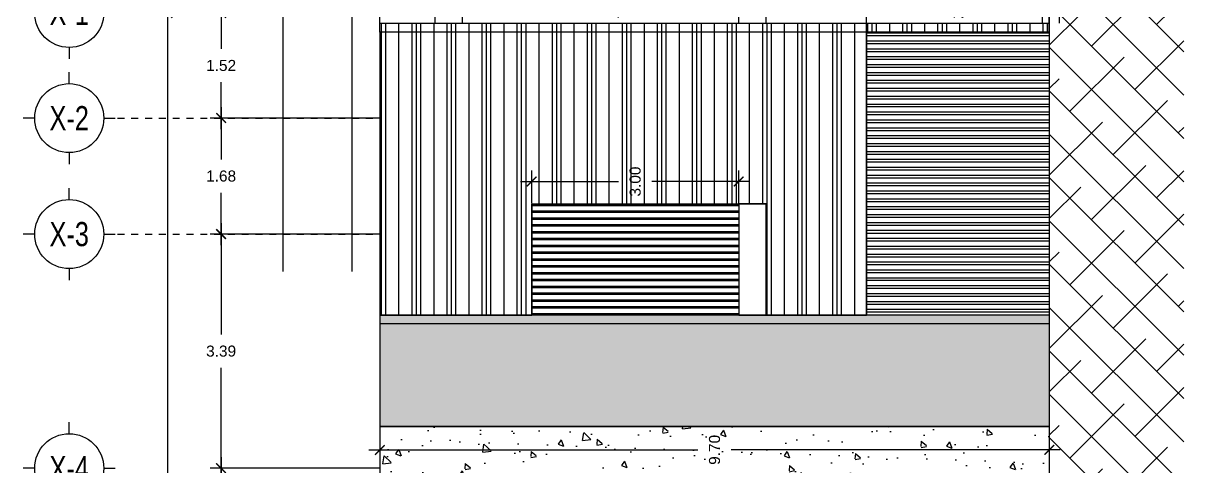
# Model space of a CAD drawing. Header units: metres. Extents: x 2618 to 2886, y 1654 to 1931.
# Drawn here: x 2796.37 to 2813.18, y 1806.45 to 1812.88 of the extents above; entities that cross this region are included whole.
import ezdxf
from ezdxf.enums import TextEntityAlignment as Align

# ---------------------------------------------------------------- set-up
doc = ezdxf.new("R2010")
doc.units = ezdxf.units.M
doc.header["$PDMODE"] = 35
doc.linetypes.add('HIDDEN', pattern=[9.525, 6.35, -3.175])
for name, color, linetype in [('A-ANNO-DIMS-0100', 2, 'Continuous'), ('A-ANNO-MATC', 8, 'HIDDEN'), ('A-CNTR+', 1, 'HIDDEN'), ('A-ELEV0', 7, 'Continuous'), ('A-ELEV3', 2, 'Continuous'), ('A-ELEV5', 5, 'Continuous'), ('A-PATT+', 8, 'Continuous')]:
    doc.layers.add(name, color=color, linetype=linetype)
doc.styles.add('ACABADOS', font='arial.ttf')
doc.styles.add('AVM- OFICINAS Y BODEGA - EJES PB$0$Anot_Arial', font='arial.ttf')
doc.dimstyles.new('100', dxfattribs={"dimtxt": 0.16, "dimasz": 0.14, "dimexe": 0.16, "dimexo": 0.01, "dimgap": 0.16, "dimtad": 0, "dimtih": 1, "dimtoh": 1, "dimzin": 1, "dimdsep": 46, "dimtxsty": 'ACABADOS', "dimblk": 'ARCHTICK', "dimcen": 0.16, "dimdle": 0.16, "dimclrd": 1, "dimclre": 8, "dimclrt": 2, "dimadec": 1, "dimazin": 0, "dimtp": 1.2, "dimtm": 0.6, "dimtfac": 1, "dimtix": 1, "dimtmove": 2, "dimatfit": 3, "dimldrblk": 'ARCHTICK', "dimfxl": 1, "dimtolj": 1, "dimtzin": 1, "dimarcsym": 0})

# ---------------------------------------------------------------- blocks, each defined once
blk = doc.blocks.new('A$C1826f214')
at = {"layer": 'A-ELEV3'}
for p, q in [((-3, 1.609), (-3, 0)), ((-3, 1.609), (0, 1.609)), ((0, 1.584), (-3, 1.584)), ((0, 1.609), (0, 1.287)), ((-3, 1.51), (0, 1.51)), ((0, 1.485), (-3, 1.485)), ((-3, 1.411), (0, 1.411)), ((0, 1.386), (-3, 1.386)), ((-3, 1.312), (0, 1.312)), ((0, 1.287), (-3, 1.287)), ((-3, 1.213), (0, 1.213)), ((0, 1.188), (-3, 1.188)), ((0, 1.287), (0, 0.791)), ((-3, 1.113), (0, 1.113)), ((0, 1.088), (-3, 1.088)), ((-3, 1.014), (0, 1.014)), ((0, 0.989), (-3, 0.989)), ((-3, 0.915), (0, 0.915)), ((0, 0.89), (-3, 0.89)), ((-3, 0.816), (0, 0.816)), ((0, 0.791), (-3, 0.791)), ((-3, 0.717), (0, 0.717)), ((0, 0.692), (-3, 0.692)), ((0, 0.791), (0, 0.295)), ((-3, 0.618), (0, 0.618)), ((0, 0.593), (-3, 0.593)), ((-3, 0.519), (0, 0.519)), ((0, 0.494), (-3, 0.494)), ((-3, 0.42), (0, 0.42)), ((0, 0.395), (-3, 0.395)), ((-3, 0.32), (0, 0.32)), ((0, 0.295), (-3, 0.295)), ((-3, 0.221), (0, 0.221)), ((0, 0.196), (-3, 0.196)), ((0, 0.295), (0, 0)), ((-3, 0.122), (0, 0.122)), ((0, 0.097), (-3, 0.097)), ((-3, 0.023), (0, 0.023))]:
    blk.add_line(p, q, dxfattribs=at)
blk = doc.blocks.new('A$C47e9b79d')
at = {"layer": 'A-ELEV0'}
for p, q in [((-2.65, 4.089, 0), (0, 4.089)), ((-2.65, 4.089, 0), (-2.65, 2.901, 0)), ((0, 4.046), (-2.65, 4.046, 0)), ((-2.65, 3.975, 0), (0, 3.975)), ((0, 3.932), (-2.65, 3.932, 0)), ((-2.65, 3.86, 0), (0, 3.86)), ((0, 3.817), (-2.65, 3.817, 0)), ((-2.65, 3.746, 0), (0, 3.746)), ((0, 3.703), (-2.65, 3.703, 0)), ((-2.65, 3.631, 0), (0, 3.631)), ((0, 3.588), (-2.65, 3.588, 0)), ((-2.65, 3.517, 0), (0, 3.517)), ((0, 3.474), (-2.65, 3.474, 0)), ((-2.65, 3.403, 0), (0, 3.403)), ((0, 3.359), (-2.65, 3.359, 0)), ((-2.65, 3.288, 0), (0, 3.288)), ((0, 3.245), (-2.65, 3.245, 0)), ((-2.65, 3.174, 0), (0, 3.174)), ((0, 3.13), (-2.65, 3.13, 0)), ((-2.65, 3.059, 0), (0, 3.059)), ((0, 3.016), (-2.65, 3.016, 0)), ((-2.65, 2.945, 0), (0, 2.945)), ((0, 2.901), (-2.65, 2.901, 0)), ((-2.65, 2.901, 0), (-2.65, 2.029, 0)), ((-2.65, 2.83, 0), (0, 2.83)), ((0, 2.787), (-2.65, 2.787, 0)), ((-2.65, 2.716, 0), (0, 2.716)), ((0, 2.672), (-2.65, 2.672, 0)), ((-2.65, 2.601, 0), (0, 2.601)), ((0, 2.558), (-2.65, 2.558, 0)), ((-2.65, 2.487, 0), (0, 2.487)), ((0, 2.444), (-2.65, 2.444, 0)), ((-2.65, 2.372, 0), (0, 2.372)), ((0, 2.329), (-2.65, 2.329, 0)), ((-2.65, 2.258, 0), (0, 2.258)), ((0, 2.215), (-2.65, 2.215, 0)), ((-2.65, 2.143, 0), (0, 2.143)), ((0, 2.1), (-2.65, 2.1, 0)), ((-2.65, 2.029, 0), (0, 2.029)), ((-2.65, 2.029, 0), (-2.65, 0.999, 0)), ((0, 1.986), (-2.65, 1.986, 0)), ((-2.65, 1.915, 0), (0, 1.915)), ((0, 1.871), (-2.65, 1.871, 0)), ((-2.65, 1.8, 0), (0, 1.8)), ((0, 1.757), (-2.65, 1.757, 0)), ((-2.65, 1.686, 0), (0, 1.686)), ((0, 1.642), (-2.65, 1.642, 0)), ((-2.65, 1.571, 0), (0, 1.571)), ((0, 1.528), (-2.65, 1.528, 0)), ((-2.65, 1.457, 0), (0, 1.457)), ((0, 1.413), (-2.65, 1.413, 0)), ((-2.65, 1.342, 0), (0, 1.342)), ((0, 1.299), (-2.65, 1.299, 0)), ((-2.65, 1.228, 0), (0, 1.228)), ((0, 1.184), (-2.65, 1.184, 0)), ((-2.65, 1.113, 0), (0, 1.113)), ((0, 1.07), (-2.65, 1.07, 0)), ((-2.65, 0.999, 0), (0, 0.999)), ((-2.65, 0.999, 0), (-2.65, 0.383, 0)), ((0, 0.956), (-2.65, 0.956, 0)), ((-2.65, 0.884, 0), (0, 0.884)), ((0, 0.841), (-2.65, 0.841, 0)), ((-2.65, 0.77, 0), (0, 0.77)), ((0, 0.727), (-2.65, 0.727, 0)), ((-2.65, 0.655, 0), (0, 0.655)), ((0, 0.612), (-2.65, 0.612, 0)), ((-2.65, 0.541, 0), (0, 0.541)), ((0, 0.498), (-2.65, 0.498, 0)), ((-2.65, 0.427, 0), (0, 0.427)), ((0, 0.383), (-2.65, 0.383, 0)), ((-2.65, 0.383, 0), (-2.65, 0, 0)), ((-2.65, 0.312, 0), (0, 0.312)), ((0, 0.269), (-2.65, 0.269, 0)), ((-2.65, 0.198, 0), (0, 0.198)), ((0, 0.154), (-2.65, 0.154, 0)), ((-2.65, 0.083, 0), (0, 0.083)), ((0, 0.04), (-2.65, 0.04, 0))]:
    blk.add_line(p, q, dxfattribs=at)
blk = doc.blocks.new('AVM- OFICINAS Y BODEGA - EJES PB$0$Anot_Arq_Eje_WO')
blk.add_wipeout([(0, -3), (0.29, -2.99), (0.59, -2.94), (0.87, -2.87), (1.15, -2.77), (1.41, -2.65), (1.67, -2.49), (1.9, -2.32), (2.12, -2.12), (2.32, -1.9), (2.49, -1.67), (2.65, -1.41), (2.77, -1.15), (2.87, -0.87), (2.94, -0.59), (2.99, -0.29), (3, 0), (2.99, 0.29), (2.94, 0.59), (2.87, 0.87), (2.77, 1.15), (2.65, 1.41), (2.49, 1.67), (2.32, 1.9), (2.12, 2.12), (1.9, 2.32), (1.67, 2.49), (1.41, 2.65), (1.15, 2.77), (0.87, 2.87), (0.59, 2.94), (0.29, 2.99), (0, 3), (-0.29, 2.99), (-0.59, 2.94), (-0.87, 2.87), (-1.15, 2.77), (-1.41, 2.65), (-1.67, 2.49), (-1.9, 2.32), (-2.12, 2.12), (-2.32, 1.9), (-2.49, 1.67), (-2.65, 1.41), (-2.77, 1.15), (-2.87, 0.87), (-2.94, 0.59), (-2.99, 0.29), (-3, 0), (-2.99, -0.29), (-2.94, -0.59), (-2.87, -0.87), (-2.77, -1.15), (-2.65, -1.41), (-2.49, -1.67), (-2.32, -1.9), (-2.12, -2.12), (-1.9, -2.32), (-1.67, -2.49), (-1.41, -2.65), (-1.15, -2.77), (-0.87, -2.87), (-0.59, -2.94), (-0.29, -2.99)])
at = {"color": 0, "linetype": 'Continuous'}
for p, q in [((0, 3), (0, 4)), ((-3, 0), (-4, 0)), ((3, 0), (4, 0)), ((0, -3), (0, -4))]:
    blk.add_line(p, q, dxfattribs=at)
blk.add_circle((0, 0), 3, dxfattribs=at)
at = {"color": 0, "style": 'AVM- OFICINAS Y BODEGA - EJES PB$0$Anot_Arial'}
blk.add_attdef('ID_Eje', text='', height=3, dxfattribs=at).set_placement((0, 0), align=Align.MIDDLE_CENTER)
blk = doc.blocks.new('_ArchTick')
at = {"color": 0, "linetype": 'ByBlock', "const_width": 0.15}
blk.add_lwpolyline([(-0.5, -0.5), (0.5, 0.5)], dxfattribs=at)
blk = doc.blocks.new('*D845')
at = {"layer": 'A-ANNO-DIMS-0100', "color": 1, "lineweight": -2, "transparency": 16777216}
for p, q in [((2.868, 26.172), (2.868, 25.492)), ((2.868, 24.328), (2.868, 25.008))]:
    blk.add_line(p, q, dxfattribs=at)
at = {"layer": 'A-ANNO-DIMS-0100', "color": 8, "linetype": 'HIDDEN', "lineweight": -2, "transparency": 16777216}
for p, q in [((5.157, 26.012), (2.708, 26.012)), ((5.157, 24.488), (2.708, 24.488))]:
    blk.add_line(p, q, dxfattribs=at)
at = {"layer": 'Defpoints', "color": 0, "transparency": 16777216}
for p in [(5.167, 26.012), (2.868, 24.488), (5.167, 24.488)]:
    blk.add_point(p, dxfattribs=at)
at = {"layer": 'A-ANNO-DIMS-0100', "color": 1, "lineweight": -2, "transparency": 16777216, "xscale": 0.14, "yscale": 0.14, "zscale": 0.14}
for p, rotation in [((2.868, 26.012), 90), ((2.868, 24.488), 270)]:
    blk.add_blockref('_ArchTick', p, dxfattribs=dict(at, rotation=rotation))
at = {"layer": 'A-ANNO-DIMS-0100', "color": 2, "transparency": 16777216, "insert": (2.868, 25.25), "char_height": 0.16, "attachment_point": 5, "style": 'ACABADOS'}
blk.add_mtext('\\A1;1.52', dxfattribs=at)
blk = doc.blocks.new('*D846')
at = {"layer": 'A-ANNO-DIMS-0100', "color": 1, "lineweight": -2, "transparency": 16777216}
for p, q in [((2.092, 26.172), (2.092, 13.581)), ((2.092, 0.507), (2.092, 13.098))]:
    blk.add_line(p, q, dxfattribs=at)
at = {"layer": 'A-ANNO-DIMS-0100', "color": 8, "linetype": 'HIDDEN', "lineweight": -2, "transparency": 16777216}
for p, q in [((5.158, 26.012), (1.932, 26.012)), ((3.757, 0.667), (1.932, 0.667))]:
    blk.add_line(p, q, dxfattribs=at)
at = {"layer": 'Defpoints', "color": 0, "transparency": 16777216}
for p in [(5.168, 26.012), (2.092, 0.667), (3.767, 0.667)]:
    blk.add_point(p, dxfattribs=at)
at = {"layer": 'A-ANNO-DIMS-0100', "color": 1, "lineweight": -2, "transparency": 16777216, "xscale": 0.14, "yscale": 0.14, "zscale": 0.14}
for p, rotation in [((2.092, 26.012), 90), ((2.092, 0.667), 270)]:
    blk.add_blockref('_ArchTick', p, dxfattribs=dict(at, rotation=rotation))
at = {"layer": 'A-ANNO-DIMS-0100', "color": 2, "transparency": 16777216, "insert": (2.092, 13.34), "char_height": 0.16, "attachment_point": 5, "style": 'ACABADOS'}
blk.add_mtext('\\A1;25.35', dxfattribs=at)
blk = doc.blocks.new('*D847')
at = {"layer": 'A-ANNO-DIMS-0100', "color": 1, "lineweight": -2, "transparency": 16777216}
for p, q in [((2.868, 24.648), (2.868, 23.888)), ((2.868, 22.646), (2.868, 23.405))]:
    blk.add_line(p, q, dxfattribs=at)
at = {"layer": 'A-ANNO-DIMS-0100', "color": 8, "linetype": 'HIDDEN', "lineweight": -2, "transparency": 16777216}
for p, q in [((5.157, 24.488), (2.708, 24.488)), ((5.157, 22.806), (2.708, 22.806))]:
    blk.add_line(p, q, dxfattribs=at)
at = {"layer": 'Defpoints', "color": 0, "transparency": 16777216}
for p in [(5.167, 24.488), (2.868, 22.806), (5.167, 22.806)]:
    blk.add_point(p, dxfattribs=at)
at = {"layer": 'A-ANNO-DIMS-0100', "color": 1, "lineweight": -2, "transparency": 16777216, "xscale": 0.14, "yscale": 0.14, "zscale": 0.14}
for p, rotation in [((2.868, 24.488), 90), ((2.868, 22.806), 270)]:
    blk.add_blockref('_ArchTick', p, dxfattribs=dict(at, rotation=rotation))
at = {"layer": 'A-ANNO-DIMS-0100', "color": 2, "transparency": 16777216, "insert": (2.868, 23.647), "char_height": 0.16, "attachment_point": 5, "style": 'ACABADOS'}
blk.add_mtext('\\A1;1.68', dxfattribs=at)
blk = doc.blocks.new('*D848')
at = {"layer": 'A-ANNO-DIMS-0100', "color": 1, "lineweight": -2, "transparency": 16777216}
for p, q in [((2.868, 22.966), (2.868, 21.351)), ((2.868, 19.252), (2.868, 20.867))]:
    blk.add_line(p, q, dxfattribs=at)
at = {"layer": 'A-ANNO-DIMS-0100', "color": 8, "linetype": 'HIDDEN', "lineweight": -2, "transparency": 16777216}
for p, q in [((5.157, 22.806), (2.708, 22.806)), ((5.157, 19.412), (2.708, 19.412))]:
    blk.add_line(p, q, dxfattribs=at)
at = {"layer": 'Defpoints', "color": 0, "transparency": 16777216}
for p in [(5.167, 22.806), (2.868, 19.412), (5.167, 19.412)]:
    blk.add_point(p, dxfattribs=at)
at = {"layer": 'A-ANNO-DIMS-0100', "color": 1, "lineweight": -2, "transparency": 16777216, "xscale": 0.14, "yscale": 0.14, "zscale": 0.14}
for p, rotation in [((2.868, 22.806), 90), ((2.868, 19.412), 270)]:
    blk.add_blockref('_ArchTick', p, dxfattribs=dict(at, rotation=rotation))
at = {"layer": 'A-ANNO-DIMS-0100', "color": 2, "transparency": 16777216, "insert": (2.868, 21.109), "char_height": 0.16, "attachment_point": 5, "style": 'ACABADOS'}
blk.add_mtext('\\A1;3.39', dxfattribs=at)
blk = doc.blocks.new('*D849')
at = {"layer": 'A-ANNO-DIMS-0100', "color": 1, "lineweight": -2, "transparency": 16777216}
for p, q in [((2.868, 19.572), (2.868, 17.967)), ((2.868, 15.879), (2.868, 17.484))]:
    blk.add_line(p, q, dxfattribs=at)
at = {"layer": 'A-ANNO-DIMS-0100', "color": 8, "linetype": 'HIDDEN', "lineweight": -2, "transparency": 16777216}
for p, q in [((5.158, 19.412), (2.708, 19.412)), ((5.158, 16.039), (2.708, 16.039))]:
    blk.add_line(p, q, dxfattribs=at)
at = {"layer": 'Defpoints', "color": 0, "transparency": 16777216}
for p in [(5.168, 19.412), (2.868, 16.039), (5.168, 16.039)]:
    blk.add_point(p, dxfattribs=at)
at = {"layer": 'A-ANNO-DIMS-0100', "color": 1, "lineweight": -2, "transparency": 16777216, "xscale": 0.14, "yscale": 0.14, "zscale": 0.14}
for p, rotation in [((2.868, 19.412), 90), ((2.868, 16.039), 270)]:
    blk.add_blockref('_ArchTick', p, dxfattribs=dict(at, rotation=rotation))
at = {"layer": 'A-ANNO-DIMS-0100', "color": 2, "transparency": 16777216, "insert": (2.868, 17.726), "char_height": 0.16, "attachment_point": 5, "style": 'ACABADOS'}
blk.add_mtext('\\A1;3.37', dxfattribs=at)
blk = doc.blocks.new('*U807')
at = {"layer": 'A-ANNO-MATC'}
for p, q in [((26.133, 8.718, 0), (34.681, 8.718, 0)), ((26.133, 0.218), (34.681, 0.218, 0))]:
    blk.add_line(p, q, dxfattribs=at)
at = {"layer": 'A-ANNO-MATC', "elevation": 0}
for points in [[(13.011, 11.318), (30.229, 11.318), (31.119, 12.821), (34.677, 12.821)], [(13.011, 10.318), (30.466, 10.318), (31.119, 11.421), (34.677, 11.421)], [(26.133, 9.918), (30.703, 9.918), (31.119, 10.621), (34.677, 10.621)], [(26.133, 9.118), (30.703, 9.118), (31.119, 9.821), (34.677, 9.821)], [(26.133, 0.318), (30.703, 0.318), (31.119, 1.021), (34.677, 1.021)], [(26.133, 0.069), (30.703, 0.068), (31.119, -0.634), (34.677, -0.634)]]:
    blk.add_lwpolyline(points, dxfattribs=at)
at = {"layer": 'A-ANNO-MATC'}
for points in [[(26.133, 4.718), (30.703, 4.718), (31.119, 5.421), (34.677, 5.421)], [(26.133, 4.318), (30.703, 4.318), (31.119, 3.615), (34.677, 3.615)]]:
    blk.add_lwpolyline(points, dxfattribs=at)
blk = doc.blocks.new('*D663')
at = {"layer": 'A-ANNO-DIMS-0100', "color": 8, "linetype": 'HIDDEN', "lineweight": -2, "transparency": 16777216}
for p, q in [((2808.584, 1812.75), (2808.584, 1813.324)), ((2811.234, 1812.76), (2811.234, 1813.324))]:
    blk.add_line(p, q, dxfattribs=at)
at = {"layer": 'A-ANNO-DIMS-0100', "color": 32, "lineweight": -2, "transparency": 16777216}
for p, q in [((2808.424, 1813.164), (2809.667, 1813.164)), ((2811.394, 1813.164), (2810.15, 1813.164))]:
    blk.add_line(p, q, dxfattribs=at)
at = {"layer": 'Defpoints', "color": 0, "transparency": 16777216}
for p in [(2808.584, 1813.164), (2808.584, 1812.74), (2811.234, 1812.75, 0)]:
    blk.add_point(p, dxfattribs=at)
at = {"layer": 'A-ANNO-DIMS-0100', "color": 32, "lineweight": -2, "transparency": 16777216, "xscale": 0.14, "yscale": 0.14, "zscale": 0.14, "rotation": 180}
blk.add_blockref('_ArchTick', (2808.584, 1813.164), dxfattribs=at)
at = {"layer": 'A-ANNO-DIMS-0100', "color": 32, "lineweight": -2, "transparency": 16777216, "xscale": 0.14, "yscale": 0.14, "zscale": 0.14}
blk.add_blockref('_ArchTick', (2811.234, 1813.164), dxfattribs=at)
at = {"layer": 'A-ANNO-DIMS-0100', "transparency": 16777216, "insert": (2809.909, 1813.164), "char_height": 0.16, "attachment_point": 5, "rotation": 90, "style": 'ACABADOS'}
blk.add_mtext('\\A1;2.65', dxfattribs=at)
blk = doc.blocks.new('*D678')
at = {"layer": 'A-ANNO-DIMS-0100', "color": 8, "linetype": 'HIDDEN', "lineweight": -2, "transparency": 16777216}
for p, q in [((2801.534, 1807.024), (2801.534, 1806.535)), ((2811.234, 1807.024), (2811.234, 1806.535))]:
    blk.add_line(p, q, dxfattribs=at)
at = {"layer": 'A-ANNO-DIMS-0100', "color": 32, "lineweight": -2, "transparency": 16777216}
for p, q in [((2801.374, 1806.695), (2806.142, 1806.695)), ((2811.394, 1806.695), (2806.625, 1806.695))]:
    blk.add_line(p, q, dxfattribs=at)
at = {"layer": 'Defpoints', "color": 0, "transparency": 16777216}
for p in [(2801.534, 1807.034), (2811.234, 1807.034, 0), (2801.534, 1806.695)]:
    blk.add_point(p, dxfattribs=at)
at = {"layer": 'A-ANNO-DIMS-0100', "color": 32, "lineweight": -2, "transparency": 16777216, "xscale": 0.14, "yscale": 0.14, "zscale": 0.14, "rotation": 180}
blk.add_blockref('_ArchTick', (2801.534, 1806.695), dxfattribs=at)
at = {"layer": 'A-ANNO-DIMS-0100', "color": 32, "lineweight": -2, "transparency": 16777216, "xscale": 0.14, "yscale": 0.14, "zscale": 0.14}
blk.add_blockref('_ArchTick', (2811.234, 1806.695), dxfattribs=at)
at = {"layer": 'A-ANNO-DIMS-0100', "transparency": 16777216, "insert": (2806.384, 1806.695), "char_height": 0.16, "attachment_point": 5, "rotation": 90, "style": 'ACABADOS'}
blk.add_mtext('\\A1;9.70', dxfattribs=at)
blk = doc.blocks.new('*D681')
at = {"layer": 'A-ANNO-DIMS-0100', "color": 8, "linetype": 'HIDDEN', "lineweight": -2, "transparency": 16777216}
for p, q in [((2801.534, 1812.891), (2801.534, 1813.324)), ((2808.584, 1812.75), (2808.584, 1813.324))]:
    blk.add_line(p, q, dxfattribs=at)
at = {"layer": 'A-ANNO-DIMS-0100', "color": 32, "lineweight": -2, "transparency": 16777216}
for p, q in [((2801.374, 1813.164), (2804.817, 1813.164)), ((2808.744, 1813.164), (2805.3, 1813.164))]:
    blk.add_line(p, q, dxfattribs=at)
at = {"layer": 'Defpoints', "color": 0, "transparency": 16777216}
for p in [(2801.534, 1813.164), (2801.534, 1812.881, 0), (2808.584, 1812.74)]:
    blk.add_point(p, dxfattribs=at)
at = {"layer": 'A-ANNO-DIMS-0100', "color": 32, "lineweight": -2, "transparency": 16777216, "xscale": 0.14, "yscale": 0.14, "zscale": 0.14, "rotation": 180}
blk.add_blockref('_ArchTick', (2801.534, 1813.164), dxfattribs=at)
at = {"layer": 'A-ANNO-DIMS-0100', "color": 32, "lineweight": -2, "transparency": 16777216, "xscale": 0.14, "yscale": 0.14, "zscale": 0.14}
blk.add_blockref('_ArchTick', (2808.584, 1813.164), dxfattribs=at)
at = {"layer": 'A-ANNO-DIMS-0100', "transparency": 16777216, "insert": (2805.059, 1813.164), "char_height": 0.16, "attachment_point": 5, "rotation": 90, "style": 'ACABADOS'}
blk.add_mtext('\\A1;7.05', dxfattribs=at)
blk = doc.blocks.new('*D682')
at = {"layer": 'A-ANNO-DIMS-0100', "color": 8, "linetype": 'HIDDEN', "lineweight": -2, "transparency": 16777216}
for p, q in [((2803.734, 1810.27), (2803.734, 1810.745)), ((2806.734, 1810.27), (2806.734, 1810.745))]:
    blk.add_line(p, q, dxfattribs=at)
at = {"layer": 'A-ANNO-DIMS-0100', "color": 32, "lineweight": -2, "transparency": 16777216}
for p, q in [((2803.574, 1810.585), (2804.992, 1810.585)), ((2806.894, 1810.585), (2805.476, 1810.585))]:
    blk.add_line(p, q, dxfattribs=at)
at = {"layer": 'Defpoints', "color": 0, "transparency": 16777216}
for p in [(2806.734, 1810.585), (2803.734, 1810.26, 0), (2806.734, 1810.26, 0)]:
    blk.add_point(p, dxfattribs=at)
at = {"layer": 'A-ANNO-DIMS-0100', "color": 32, "lineweight": -2, "transparency": 16777216, "xscale": 0.14, "yscale": 0.14, "zscale": 0.14, "rotation": 180}
blk.add_blockref('_ArchTick', (2803.734, 1810.585), dxfattribs=at)
at = {"layer": 'A-ANNO-DIMS-0100', "color": 32, "lineweight": -2, "transparency": 16777216, "xscale": 0.14, "yscale": 0.14, "zscale": 0.14}
blk.add_blockref('_ArchTick', (2806.734, 1810.585), dxfattribs=at)
at = {"layer": 'A-ANNO-DIMS-0100', "transparency": 16777216, "insert": (2805.234, 1810.585), "char_height": 0.16, "attachment_point": 5, "rotation": 90, "style": 'ACABADOS'}
blk.add_mtext('\\A1;3.00', dxfattribs=at)
blk = doc.blocks.new('A$Cd9a9f3ad')
at = {"layer": 'A-CNTR+', "color": 1, "linetype": 'HIDDEN', "ltscale": 0.01}
for p, q in [((1.167, 24.487), (5.168, 24.488)), ((1.167, 22.806), (5.168, 22.806))]:
    blk.add_line(p, q, dxfattribs=at)
at = {"layer": 'A-CNTR+'}
ref = blk.add_blockref('AVM- OFICINAS Y BODEGA - EJES PB$0$Anot_Arq_Eje_WO', (0.667, 26.012), dxfattribs=dict(at, xscale=0.1666666666666667, yscale=0.1666666666666667, zscale=0.1666666666666667))
ref.add_attrib('ID_Eje', 'X-1', dxfattribs={"layer": '0', "color": 0, "height": 0.35, "style": 'AVM- OFICINAS Y BODEGA - EJES PB$0$Anot_Arial', "width": 0.75}).set_placement((0.667, 26.012), align=Align.MIDDLE_CENTER)
ref = blk.add_blockref('AVM- OFICINAS Y BODEGA - EJES PB$0$Anot_Arq_Eje_WO', (0.667, 19.412), dxfattribs=dict(at, xscale=0.1666666666666667, yscale=0.1666666666666667, zscale=0.1666666666666667))
ref.add_attrib('ID_Eje', 'X-4', dxfattribs={"layer": '0', "color": 0, "height": 0.35, "style": 'AVM- OFICINAS Y BODEGA - EJES PB$0$Anot_Arial', "width": 0.75}).set_placement((0.667, 19.412), align=Align.MIDDLE_CENTER)
at = {"layer": 'A-ANNO-DIMS-0100'}
for base, p1, p2, picture, middle in [((2.0922, 0.6667), (5.1676, 26.0124), (3.7675, 0.6667), '*D846', (2.0922, 13.3395)), ((2.868, 24.488), (5.167, 26.012), (5.167, 24.488), '*D845', (2.868, 25.25)), ((2.868, 22.806), (5.167, 24.488), (5.167, 22.806), '*D847', (2.868, 23.647)), ((2.868, 19.412), (5.167, 22.806), (5.167, 19.412), '*D848', (2.868, 21.109)), ((2.868, 16.039), (5.168, 19.412), (5.168, 16.039), '*D849', (2.868, 17.726))]:
    dim = blk.add_linear_dim(base=base, p1=p1, p2=p2, angle=90, dimstyle='100', dxfattribs=at)
    dim.commit()
    dim.dimension.update_dxf_attribs({"geometry": picture, "text_midpoint": middle})
at = {"layer": 'A-CNTR+'}
ref = blk.add_blockref('AVM- OFICINAS Y BODEGA - EJES PB$0$Anot_Arq_Eje_WO', (0.667, 24.487), dxfattribs=dict(at, xscale=0.1666666666666667, yscale=0.1666666666666667, zscale=0.1666666666666667))
ref.add_attrib('ID_Eje', 'X-2', dxfattribs={"layer": '0', "color": 0, "height": 0.35, "style": 'AVM- OFICINAS Y BODEGA - EJES PB$0$Anot_Arial', "width": 0.75}).set_placement((0.667, 24.487), align=Align.MIDDLE_CENTER)
ref = blk.add_blockref('AVM- OFICINAS Y BODEGA - EJES PB$0$Anot_Arq_Eje_WO', (0.667, 22.806), dxfattribs=dict(at, xscale=0.1666666666666667, yscale=0.1666666666666667, zscale=0.1666666666666667))
ref.add_attrib('ID_Eje', 'X-3', dxfattribs={"layer": '0', "color": 0, "height": 0.35, "style": 'AVM- OFICINAS Y BODEGA - EJES PB$0$Anot_Arial', "width": 0.75}).set_placement((0.667, 22.806), align=Align.MIDDLE_CENTER)

msp = doc.modelspace()

# ---------------------------------------------------------------- hatches: boundary and pattern name
at = {"layer": 'A-ELEV0', "true_color": 0xa24744}
h = msp.add_hatch(color=15, dxfattribs=at)
h.dxf.hatch_style = 1
h.paths.add_polyline_path([(2811.234, 1808.65), (2801.534, 1808.65), (2801.534, 1807.034), (2811.234, 1807.034)])
at = {"layer": 'A-PATT+', "transparency": 33554513}
h = msp.add_hatch(dxfattribs=at)
h.set_pattern_fill('ANSI38', color=256, scale=0.14, angle=270, style=0)
h.set_pattern_definition([(315, (4549.0317, -901.5113), (0.314308964, 0.314308964), []), (45, (4549.0317, -901.5113), (0.314308964, 0.94292689), [1.11125, -0.66675])])
h.paths.add_polyline_path([(2813.183, 1825.513), (2811.234, 1825.513), (2811.234, 1789.178), (2811.384, 1789.178), (2811.384, 1786.93), (2811.383, 1786.93), (2811.383, 1784.465), (2811.383, 1775.685), (2813.183, 1775.685)])
h = msp.add_hatch(dxfattribs=at)
h.set_pattern_fill('PLASTI', color=256, scale=0.08, angle=90, style=0)
h.set_pattern_definition([(90, (0, 0.7128), (-0.508, 3e-17), []), (90, (-0.0635, 0.7128), (-0.508, 3e-17), []), (90, (-0.127, 0.7128), (-0.508, 3e-17), []), (90, (-0.3175, 0.7128), (-0.508, 3e-17), [])])
h.paths.add_polyline_path([(2808.584, 1812.75), (2811.234, 1812.75), (2811.234, 1812.881), (2801.534, 1812.881), (2801.534, 1808.65), (2803.734, 1808.65), (2803.734, 1810.26), (2806.734, 1810.26), (2807.134, 1810.26), (2807.134, 1808.65), (2808.584, 1808.65)])
h = msp.add_hatch(dxfattribs=at)
h.set_pattern_fill('AR-CONC', color=256, scale=0.005, angle=270)
h.set_pattern_definition([(320, (0, 0.7128), (-0.07969543, -0.91092334), [0.09525, -1.04775]), (265, (0, 0.7128), (0.95528423, 0.1762171), [0.0762, -0.83820292]), (10.451445, (-0.0066, 0.6369), (0.87558876, -0.73470624), [0.08095004, -0.89045122]), (316.1842, (0.254, 0.7128), (-0.21021164, -1.3553952), [0.142875, -1.571625]), (6.635558, (0.2365, 0.5999), (1.2371306, -1.18702067), [0.1214251, -1.33567804]), (261.18415, (0.254, 0.7128), (1.2371306, -1.18702067), [0.11429984, -1.25729866]), (291, (0.1905, 0.5858), (-0.51132599, -0.75807196), [0.09525, -1.04775]), (236, (0.1905, 0.5858), (0.92093983, -0.30901014), [0.0762, -0.8382]), (341.451445, (0.1479, 0.5226), (0.40961384, -1.0670821), [0.08095004, -0.8904497]), (307.5, (0, 0.7128), (0.422775194, -0.015443016), [0, -0.82804, 0, -0.8509, 0, -0.841375]), (277.5, (0, 0.7128), (0.500902874, -0.33409831), [0, -0.48514, 0, -0.80899, 0, -0.320675]), (237.5, (5e-17, 0.99603), (-0.02864372, -0.677952976), [0, -0.3175, 0, -0.9906, 0, -1.31445]), (227.5, (8e-17, 1.123), (0.12713246, -0.74064591), [0, -0.41275, 0, -0.65786, 0, -0.93345])])
h.paths.add_polyline_path([(2811.234, 1807.034), (2801.534, 1807.034), (2801.534, 1800.427), (2807.134, 1800.427), (2807.134, 1805.994), (2811.234, 1805.994)])
h.paths.add_polyline_path([(2805.884, 1804.139), (2803.534, 1804.139), (2803.534, 1806.416), (2805.884, 1806.416)], flags=16)
h.paths.add_polyline_path([(2805.884, 1803.521), (2805.884, 1801.244), (2803.534, 1801.244), (2803.534, 1803.521)], flags=16)
h.paths.add_polyline_path([(2807.134, 1799.852), (2801.534, 1799.852), (2801.534, 1798.079), (2803.734, 1798.079), (2803.734, 1799.852), (2806.734, 1799.852), (2806.734, 1798.079), (2807.134, 1798.077)])
h.paths.add_polyline_path([(2807.134, 1800.427), (2801.534, 1800.427), (2801.534, 1799.852), (2807.134, 1799.852)])

# ---------------------------------------------------------------- linework, layer by layer
at = {"layer": 'A-ELEV0'}
msp.add_line((2811.234, 1808.52, 0), (2801.534, 1808.52), dxfattribs=at)
at = {"layer": 'A-ELEV0', "lineweight": 5, "const_width": 0.02, "elevation": 0}
msp.add_lwpolyline([(2811.234, 1825.513), (2811.234, 1789.178), (2811.384, 1789.178), (2811.383, 1783.29), (2811.383, 1783.29), (2811.383, 1775.686)], dxfattribs=at)
at = {"layer": 'A-ELEV0', "elevation": 0}
msp.add_lwpolyline([(2811.234, 1808.65), (2801.534, 1808.65), (2801.534, 1807.034), (2811.234, 1807.034)], dxfattribs=at)
at = {"layer": 'A-ELEV3'}
for p, q in [((2811.234, 1807.034, 0), (2801.534, 1807.034)), ((2801.534, 1807.034), (2801.534, 1798.079))]:
    msp.add_line(p, q, dxfattribs=at)
at = {"layer": 'A-ELEV3', "elevation": 0}
msp.add_lwpolyline([(2806.734, 1808.65), (2807.134, 1808.65), (2807.134, 1810.26), (2806.734, 1810.26)], close=True, dxfattribs=at)
at = {"layer": 'A-ELEV5', "elevation": 0}
msp.add_lwpolyline([(2811.234, 1812.75), (2801.534, 1812.75), (2801.534, 1812.881), (2811.234, 1812.881)], dxfattribs=at)
msp.add_lwpolyline([(2801.534, 1808.65), (2803.734, 1808.65), (2803.734, 1810.26), (2807.134, 1810.26), (2807.134, 1808.65), (2808.584, 1808.65), (2808.584, 1812.75), (2801.534, 1812.75)], close=True, dxfattribs=at)

# ---------------------------------------------------------------- block references
at = {"layer": 'A-ELEV0'}
msp.add_blockref('A$C47e9b79d', (2811.234, 1808.65, 0), dxfattribs=at)
at = {"layer": 'A-ELEV3'}
msp.add_blockref('A$C1826f214', (2806.734, 1808.65, 0), dxfattribs=at)

# ---------------------------------------------------------------- dimensions: what is measured, and where the dimension line sits
at = {"layer": 'A-ANNO-DIMS-0100', "color": 32, "true_color": 0xcc6600}
for base, p1, p2, picture, middle in [((2808.584, 1813.164), (2811.234, 1812.75, 0), (2808.584, 1812.74), '*D663', (2809.909, 1813.164)), ((2806.734, 1810.585), (2803.734, 1810.26, 0), (2806.734, 1810.26, 0), '*D682', (2805.234, 1810.585))]:
    dim = msp.add_linear_dim(base=base, p1=p1, p2=p2, dimstyle='100', override={"dimclrd": 32, "dimclrt": 256}, dxfattribs=at)
    dim.commit()
    dim.dimension.update_dxf_attribs({"geometry": picture, "text_midpoint": middle, "text_rotation": 90})

# ---------------------------------------------------------------- next in the draw order: block references
at = {"layer": 'A-CNTR+', "color": 1, "linetype": 'HIDDEN', "ltscale": 0.01}
msp.add_blockref('A$Cd9a9f3ad', (2796.366, 1787.017), dxfattribs=at)

# ---------------------------------------------------------------- next in the draw order: block references
at = {"layer": 'A-ANNO-DIMS-0100', "color": 32, "true_color": 0xcc6600, "rotation": 90}
msp.add_blockref('*U807', (2811.452, 1786.747, 0), dxfattribs=at)

# ---------------------------------------------------------------- next in the draw order: dimensions: what is measured, and where the dimension line sits
at = {"layer": 'A-ANNO-DIMS-0100', "color": 32, "true_color": 0xcc6600}
for base, p1, p2, picture, middle in [((2801.534, 1813.164), (2808.584, 1812.74), (2801.534, 1812.881, 0), '*D681', (2805.059, 1813.164)), ((2801.534, 1806.695), (2811.234, 1807.034, 0), (2801.534, 1807.034), '*D678', (2806.384, 1806.695))]:
    dim = msp.add_linear_dim(base=base, p1=p1, p2=p2, dimstyle='100', override={"dimclrd": 32, "dimclrt": 256}, dxfattribs=at)
    dim.commit()
    dim.dimension.update_dxf_attribs({"geometry": picture, "text_midpoint": middle, "text_rotation": 90})

doc.saveas('drawing.dxf')
